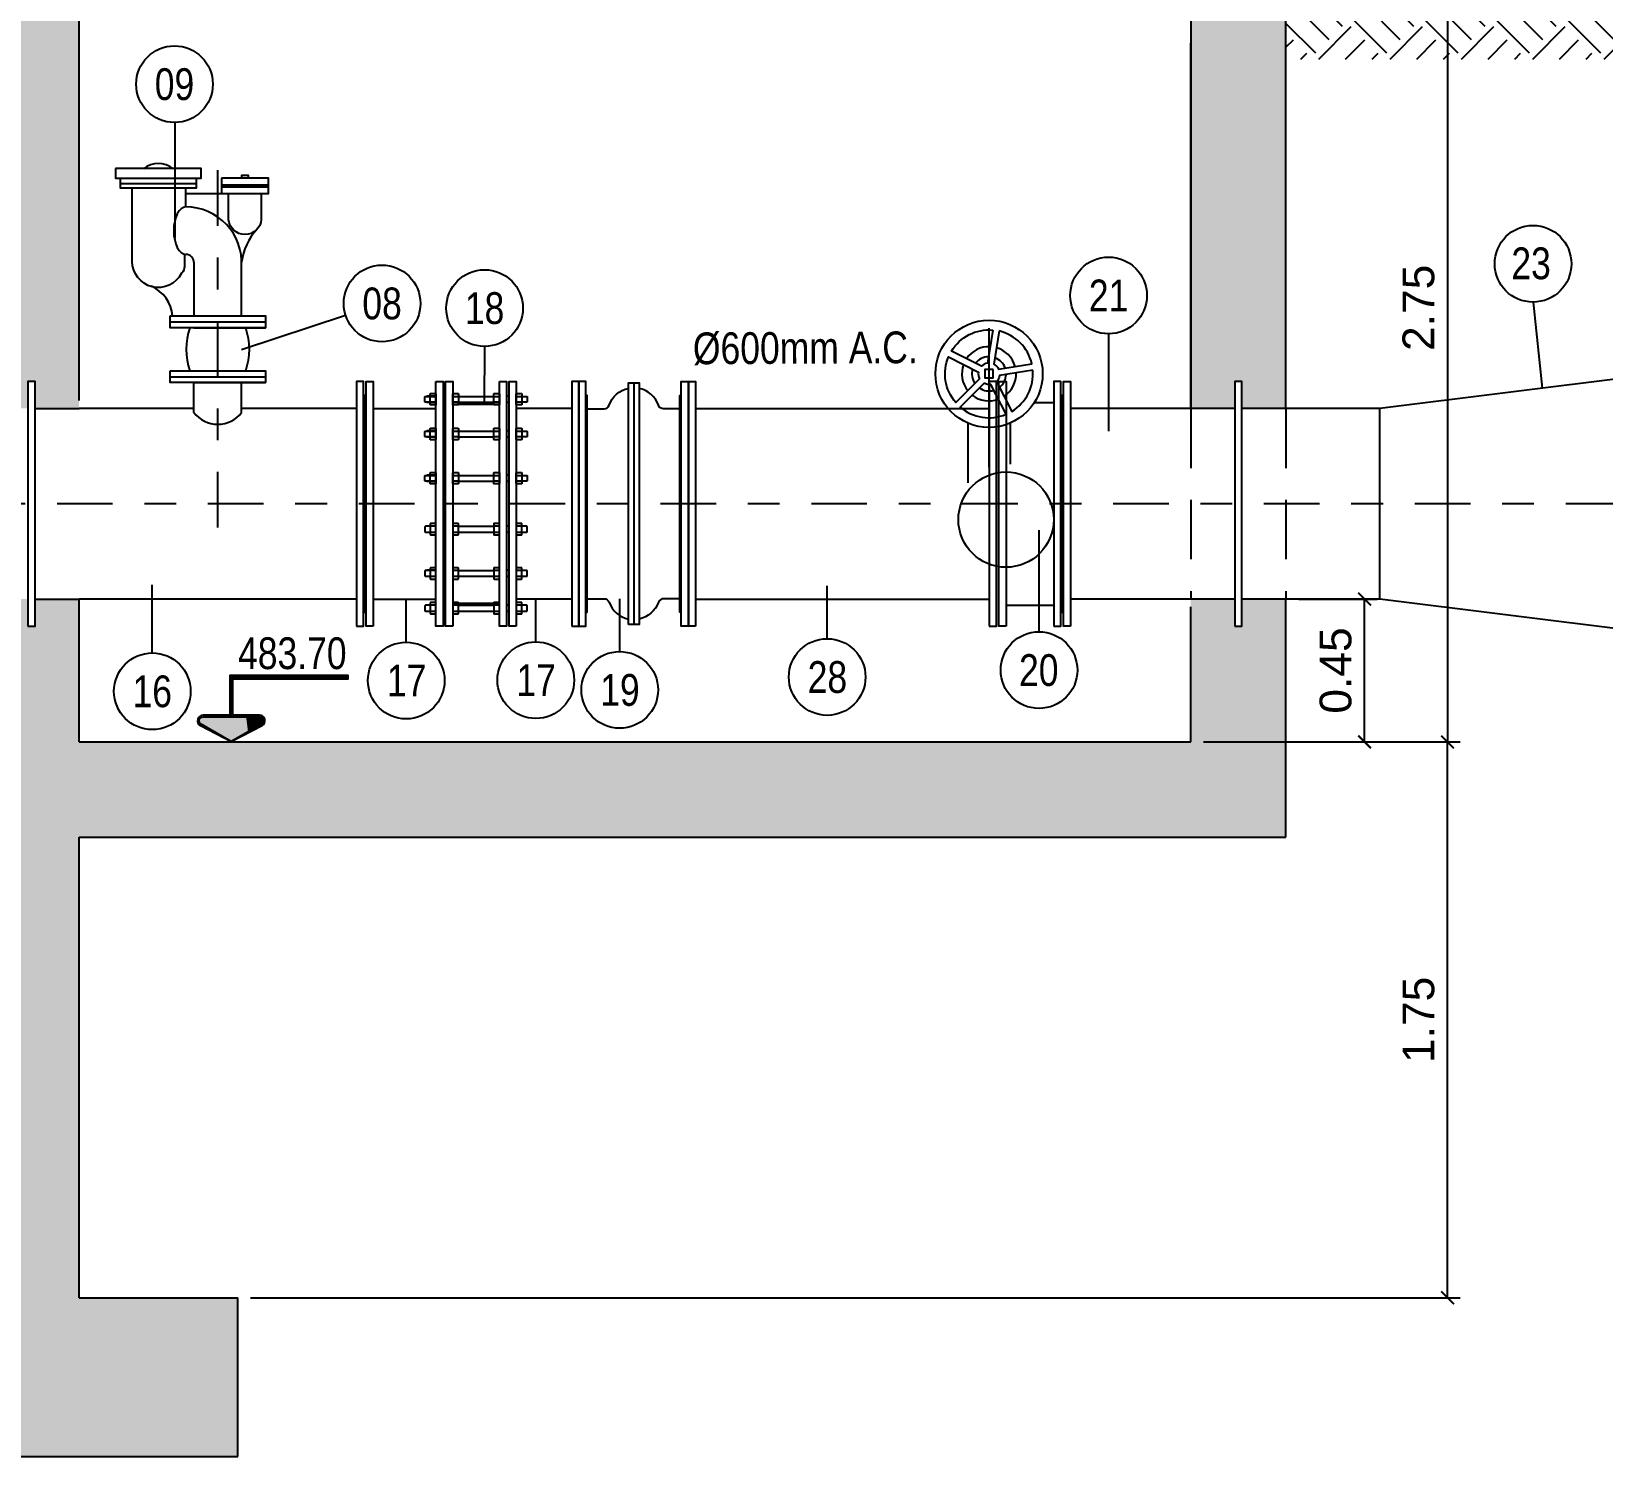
# Model space of a CAD drawing. Header units: feet. Extents: x 0 to 285115, y 0 to 9111421.
# Drawn here: x 285102.418 to 285107.364, y 9111352.709 to 9111357.196 of the extents above; entities that cross this region are included whole.
import ezdxf
from ezdxf.enums import TextEntityAlignment as Align

# ---------------------------------------------------------------- set-up
doc = ezdxf.new("R2010")
doc.units = ezdxf.units.FT
doc.header["$MEASUREMENT"] = 0
doc.linetypes.add('DASHDOT', pattern=[1, 0.5, -0.25, 0, -0.25])
doc.linetypes.add('HIDDEN', pattern=[0.375, 0.25, -0.125])
doc.layers.get('0').update_dxf_attribs({"linetype": 'CONTINUOUS'})
doc.layers.get('DEFPOINTS').update_dxf_attribs({"linetype": 'CONTINUOUS'})
for name, color, linetype in [('A-NIVEIS', 1, 'CONTINUOUS'), ('A-TEXTO', 2, 'CONTINUOUS'), ('EIXO', 1, 'DASHDOT'), ('H-SA-CONTORNO', 2, 'CONTINUOUS'), ('H-SA-DIM', 1, 'CONTINUOUS'), ('H-SA-ESTRUTURA (CORTE)', 5, 'CONTINUOUS'), ('H-SA-HTC CONCRETO', 253, 'CONTINUOUS'), ('H-SA-TEXTO', 2, 'CONTINUOUS'), ('H-SA-TUBOS', 3, 'CONTINUOUS'), ('INDIC', 2, 'CONTINUOUS'), ('Left View-H-SA-EQUIP', 1, 'CONTINUOUS')]:
    doc.layers.add(name, color=color, linetype=linetype)
doc.styles.add('EGC_Arial_2.0mm', font='arial.ttf', dxfattribs={"width": 0.8, "height": 2})
doc.styles.get("Standard").update_dxf_attribs({"font": 'arial.ttf'})
doc.dimstyles.new('Copy of EGC_2.0mm', dxfattribs={"dimtxt": 0.1, "dimasz": 0.04, "dimexe": 0.04, "dimexo": 0.04, "dimgap": 0.04, "dimtad": 1, "dimzin": 1, "dimdsep": 46, "dimtxsty": 'Standard', "dimblk": 'ARCHTICK', "dimcen": 0, "dimclrd": 1, "dimclre": 1, "dimclrt": 2, "dimazin": 0, "dimtfac": 1, "dimtix": 1, "dimtmove": 1, "dimatfit": 3, "dimldrblk": 'NONE', "dimfxl": 0.002, "dimtolj": 1, "dimtzin": 0, "dimlwd": -1, "dimarcsym": 0})

# ---------------------------------------------------------------- blocks, each defined once
blk = doc.blocks.new('_ArchTick')
at = {"color": 0, "linetype": 'ByBlock', "const_width": 0.15}
blk.add_lwpolyline([(-0.5, -0.5), (0.5, 0.5)], dxfattribs=at)
blk = doc.blocks.new('*D1194')
at = {"layer": 'DEFPOINTS', "color": 0, "transparency": 16777216}
for p in [(285106.0676, 9111357.7093), (285106.0676, 9111354.9593), (285106.8763, 9111354.9593)]:
    blk.add_point(p, dxfattribs=at)
at = {"layer": 'H-SA-DIM', "color": 1, "lineweight": -2, "transparency": 16777216}
for p, q in [((285106.1076, 9111357.7093), (285106.9163, 9111357.7093)), ((285106.1076, 9111354.9593), (285106.9163, 9111354.9593))]:
    blk.add_line(p, q, dxfattribs=at)
at = {"layer": 'H-SA-DIM', "color": 1, "transparency": 16777216}
blk.add_line((285106.8763, 9111357.7093), (285106.8763, 9111354.9593), dxfattribs=at)
at = {"layer": 'H-SA-DIM', "color": 1, "transparency": 16777216, "xscale": 0.04, "yscale": 0.04, "zscale": 0.04}
for p, rotation in [((285106.8763, 9111357.7093), 90), ((285106.8763, 9111354.9593), 270)]:
    blk.add_blockref('_ArchTick', p, dxfattribs=dict(at, rotation=rotation))
at = {"layer": 'H-SA-DIM', "color": 2, "transparency": 16777216, "insert": (285106.7852, 9111356.3262), "char_height": 0.1, "attachment_point": 5, "rotation": 90}
blk.add_mtext('\\A1;2.75', dxfattribs=at)
blk = doc.blocks.new('_None')
blk = doc.blocks.new('*D1211')
at = {"layer": 'DEFPOINTS', "color": 0, "transparency": 16777216}
for p in [(285106.0676, 9111354.9593), (285106.8763, 9111354.9593), (285103.0676, 9111353.2093)]:
    blk.add_point(p, dxfattribs=at)
at = {"layer": 'H-SA-DIM', "color": 1, "lineweight": -2, "transparency": 16777216}
for p, q in [((285106.1076, 9111354.9593), (285106.9163, 9111354.9593)), ((285103.1076, 9111353.2093), (285106.9163, 9111353.2093))]:
    blk.add_line(p, q, dxfattribs=at)
at = {"layer": 'H-SA-DIM', "color": 1, "transparency": 16777216}
blk.add_line((285106.8763, 9111353.2093), (285106.8763, 9111354.9593), dxfattribs=at)
at = {"layer": 'H-SA-DIM', "color": 1, "transparency": 16777216, "xscale": 0.04, "yscale": 0.04, "zscale": 0.04}
for p, rotation in [((285106.8763, 9111354.9593), 90), ((285106.8763, 9111353.2093), 270)]:
    blk.add_blockref('_ArchTick', p, dxfattribs=dict(at, rotation=rotation))
at = {"layer": 'H-SA-DIM', "color": 2, "transparency": 16777216, "insert": (285106.7852, 9111354.0843), "char_height": 0.1, "attachment_point": 5, "rotation": 90}
blk.add_mtext('\\A1;1.75', dxfattribs=at)
blk = doc.blocks.new('*D1256')
at = {"layer": 'DEFPOINTS', "color": 0, "transparency": 16777216}
for p in [(285106.3676, 9111355.4093), (285106.6152, 9111355.4093), (285106.0676, 9111354.9593)]:
    blk.add_point(p, dxfattribs=at)
at = {"layer": 'H-SA-DIM', "color": 1, "lineweight": -2, "transparency": 16777216}
for p, q in [((285106.4076, 9111355.4093), (285106.6552, 9111355.4093)), ((285106.1076, 9111354.9593), (285106.6552, 9111354.9593))]:
    blk.add_line(p, q, dxfattribs=at)
at = {"layer": 'H-SA-DIM', "color": 1, "transparency": 16777216}
blk.add_line((285106.6152, 9111354.9593), (285106.6152, 9111355.4093), dxfattribs=at)
at = {"layer": 'H-SA-DIM', "color": 1, "transparency": 16777216, "xscale": 0.04, "yscale": 0.04, "zscale": 0.04}
for p, rotation in [((285106.6152, 9111355.4093), 90), ((285106.6152, 9111354.9593), 270)]:
    blk.add_blockref('_ArchTick', p, dxfattribs=dict(at, rotation=rotation))
at = {"layer": 'H-SA-DIM', "color": 2, "transparency": 16777216, "insert": (285106.5242, 9111355.1843), "char_height": 0.1, "attachment_point": 5, "rotation": 90}
blk.add_mtext('\\A1;0.45', dxfattribs=at)
blk = doc.blocks.new('*U1196')
at = {"true_color": 0xffffff}
h = blk.add_hatch(color=7, dxfattribs=at)
h.dxf.hatch_style = 1
edge = h.paths.add_edge_path()
edge.add_line((-0.1, 1.663), (-1.773, 1.663))
edge.add_arc((-1.773, 1.313), 0.35, 90, 240)
edge.add_line((-1.948, 1.009), (0, 0))
edge.add_line((0, 0), (1.948, 1.009))
edge.add_arc((1.773, 1.313), 0.35, 300, 450)
edge.add_line((1.773, 1.663), (0.1, 1.663))
edge.add_line((0.1, 1.663), (0.1, 3.963))
edge.add_line((0.1, 3.963), (7.363, 3.963))
edge.add_line((7.363, 3.963), (7.363, 4.163))
edge.add_line((7.363, 4.163), (-0.1, 4.163))
edge.add_line((-0.1, 4.163), (-0.1, 1.663))
at = {"color": 7, "true_color": 0xffffff}
blk.add_lwpolyline([(-0.1, 1.663), (-1.773, 1.663, 0.767327), (-1.948, 1.009), (0, 0), (1.948, 1.009, 0.767327), (1.773, 1.663), (0.1, 1.663), (0.1, 3.963), (7.363, 3.963), (7.363, 4.163), (-0.1, 4.163)], format="xyb", close=True, dxfattribs=at)
blk.add_lwpolyline([(0, 1.563), (0, 4.063), (7.363, 4.063)])
blk.add_lwpolyline([(0, 0), (-1.898, 1.096, -0.767327), (-1.773, 1.563), (1.773, 1.563, -0.767327), (1.898, 1.096)], format="xyb", close=True)
for points in [[(0, 1.563), (0, 0), (0.933, 1.563), (1.055, 0.609)], [(0.933, 1.563), (1.055, 0.609), (1.86, 1.547), (1.898, 1.096)], [(1.86, 1.547), (1.898, 1.096), (1.99, 1.437), (1.996, 1.198)]]:
    blk.add_solid(points)
at = {"layer": 'A-TEXTO', "style": 'EGC_Arial_2.0mm', "width": 0.8}
blk.add_attdef('COTA', text='', height=2, dxfattribs=at).set_placement((7.26, 4.565), align=Align.RIGHT)

msp = doc.modelspace()

# ---------------------------------------------------------------- hatches: boundary and pattern name
h = msp.add_hatch()
h.set_pattern_fill('EARTH', color=251, scale=0.025, angle=45, style=0)
h.set_pattern_definition([(45, (285158.85506, 9111337.70759), (2e-17, 0.2245064), [0.15875, -0.15875]), (45, (285158.81296, 9111337.74968), (2e-17, 0.2245064), [0.15875, -0.15875]), (45, (285158.77087, 9111337.79178), (2e-17, 0.2245064), [0.15875, -0.15875]), (135, (285158.77087, 9111337.81984), (-0.2245064, 2e-17), [0.15875, -0.15875]), (135, (285158.81296, 9111337.86193), (-0.2245064, 2e-17), [0.15875, -0.15875]), (135, (285158.85506, 9111337.90403), (-0.2245064, 2e-17), [0.15875, -0.15875])])
h.paths.add_polyline_path([(285106.3676, 9111357.4093), (285106.3676, 9111357.1093), (285108.3676, 9111357.1093), (285108.3676, 9111357.4093)])
at = {"layer": 'H-SA-HTC CONCRETO'}
h = msp.add_hatch(color=256, dxfattribs=at)
h.dxf.hatch_style = 1
h.paths.add_polyline_path([(285099.4276, 9111357.6793), (285099.3776, 9111357.6793), (285099.3776, 9111357.7093), (285098.0676, 9111357.7093), (285098.0676, 9111358.7093), (285097.7676, 9111358.7093), (285097.7676, 9111357.7093), (285096.7676, 9111357.7093), (285096.7676, 9111357.4093), (285097.7676, 9111357.4093), (285097.7676, 9111357.1919), (285098.0676, 9111357.1919), (285098.0676, 9111357.4093), (285099.4276, 9111357.4093)])
h.paths.add_polyline_path([(285098.0676, 9111361.7093), (285097.7676, 9111361.7093), (285097.7676, 9111360.2093), (285098.0676, 9111360.2093)])
h.paths.add_polyline_path([(285098.0676, 9111363.8782), (285098.0676, 9111364.9406), (285097.7676, 9111364.9406), (285097.7676, 9111364.599), (285097.2176, 9111364.599), (285097.2176, 9111365.4529), (285097.0676, 9111365.4529), (285097.0676, 9111364.4282), (285097.7676, 9111364.4282), (285097.7676, 9111363.8782), (285097.7676, 9111362.7093), (285098.0676, 9111362.7093)])
h.paths.add_polyline_path([(285102.5676, 9111363.7282), (285106.0676, 9111363.7282), (285106.0676, 9111364.4282), (285102.5676, 9111364.4282), (285102.2676, 9111364.4282), (285101.4679, 9111363.7282), (285102.2676, 9111363.7282), (285102.2676, 9111357.7093), (285102.5676, 9111357.7093)])
h.paths.add_polyline_path([(285101.4676, 9111363.7282), (285102.2676, 9111364.4282), (285098.0676, 9111364.4282), (285098.0676, 9111363.7282), (285101.4676, 9111363.7282)])
h.paths.add_polyline_path([(285106.3676, 9111364.4282), (285107.0676, 9111364.4282), (285107.0676, 9111365.4529), (285106.9176, 9111365.4529), (285106.9176, 9111364.599), (285106.3676, 9111364.599), (285106.3676, 9111364.9406), (285106.0676, 9111364.9406), (285106.0676, 9111363.8782), (285106.0676, 9111362.8495), (285106.3676, 9111362.6802), (285106.3676, 9111363.8782)])
h.paths.add_polyline_path([(285106.3676, 9111362.6802), (285106.0676, 9111362.8495), (285106.0676, 9111362.7093), (285106.3676, 9111362.7093)], flags=17)
h.paths.add_polyline_path([(285102.3992, 9111364.9717), (285102.2995, 9111364.9745), (285102.2995, 9111364.4465), (285102.3992, 9111364.4465)])
h.paths.add_polyline_path([(285101.8357, 9111364.9745), (285101.736, 9111364.9717), (285101.736, 9111364.4465), (285101.8357, 9111364.4465)])
h.paths.add_polyline_path([(285102.5676, 9111357.0593), (285102.5678, 9111357.7093), (285101.9676, 9111357.7093), (285101.9676, 9111357.1593), (285102.2676, 9111357.1593), (285102.2676, 9111356.0093), (285102.4064, 9111356.0093), (285102.4064, 9111356.0943), (285102.4289, 9111356.0943), (285102.4289, 9111356.0093), (285102.5676, 9111356.0093)])
h.paths.add_polyline_path([(285100.9676, 9111357.3704), (285100.9676, 9111357.7093), (285100.2786, 9111357.7093), (285100.2766, 9111357.6793), (285100.2276, 9111357.6793), (285100.2276, 9111357.4093), (285100.6676, 9111357.4093), (285100.6676, 9111357.1593), (285100.9676, 9111357.1593)])
h.paths.add_polyline_path([(285098.0676, 9111357.7245), (285097.7676, 9111357.1919)], flags=17)
h.paths.add_polyline_path([(285098.0676, 9111357.1919), (285097.7676, 9111357.1919), (285097.7676, 9111357.0593), (285098.0676, 9111357.0593)])
h.paths.add_polyline_path([(285110.9676, 9111357.6593), (285110.6676, 9111357.6593), (285110.6676, 9111356.1093), (285110.9676, 9111356.1092)])
h.paths.add_polyline_path([(285108.6676, 9111357.6593), (285108.3676, 9111357.6593), (285108.3676, 9111356.1093), (285108.6676, 9111356.1093)])
h.paths.add_polyline_path([(285108.6676, 9111355.3093), (285108.3676, 9111355.3093), (285108.3676, 9111354.6093), (285108.6676, 9111354.6093)], flags=17)
h.paths.add_polyline_path([(285110.9676, 9111354.5596), (285110.9676, 9111355.3093), (285110.6676, 9111355.3093), (285110.6676, 9111354.8593), (285108.6676, 9111354.8593), (285108.6676, 9111354.6093), (285108.3676, 9111354.6093), (285108.3676, 9111354.5596)])
h = msp.add_hatch(color=256, dxfattribs=at)
h.dxf.hatch_style = 1
h.paths.add_polyline_path([(285102.5676, 9111354.6593), (285106.3676, 9111354.6593), (285106.3676, 9111355.4093), (285106.2289, 9111355.4093), (285106.2289, 9111355.3243), (285106.2064, 9111355.3243), (285106.2064, 9111355.4093), (285106.0676, 9111355.4093), (285106.0676, 9111354.9593), (285102.5676, 9111354.9593), (285102.5676, 9111355.4093), (285102.4289, 9111355.4093), (285102.4289, 9111355.3243), (285102.4064, 9111355.3243), (285102.4064, 9111355.4093), (285102.2676, 9111355.4093), (285102.2676, 9111353.2093), (285099.1443, 9111353.2093), (285098.0676, 9111356.0589), (285096.7676, 9111356.0589), (285096.7676, 9111355.8589), (285096.5676, 9111355.8589), (285096.5676, 9111356.0589), (285096.124, 9111356.059), (285096.1036, 9111355.9831), (285095.9104, 9111356.0348), (285095.9169, 9111356.059), (285089.5512, 9111356.058), (285089.5512, 9111355.058), (285090.0512, 9111355.058), (285090.0512, 9111355.558), (285097.8605, 9111355.5589), (285098.9372, 9111352.7093), (285103.0676, 9111352.7093), (285103.0676, 9111353.2093), (285102.5676, 9111353.2093)])
h.paths.add_polyline_path([(285106.3676, 9111357.1093), (285106.3676, 9111358.7093), (285106.0676, 9111358.7093), (285106.0676, 9111357.1093), (285106.0676, 9111356.0093), (285106.2064, 9111356.0093), (285106.2064, 9111356.0943), (285106.2289, 9111356.0943), (285106.2289, 9111356.0093), (285106.3676, 9111356.0093)])

# ---------------------------------------------------------------- linework, layer by layer
at = {"layer": 'EIXO', "ltscale": 0.35}
for p, q in [((285103.0044, 9111355.6343), (285103.0044, 9111356.8097)), ((285111.2233, 9111355.7093), (285101.4676, 9111355.7093))]:
    msp.add_line(p, q, dxfattribs=at)
at = {"layer": 'H-SA-CONTORNO', "color": 1, "linetype": 'HIDDEN', "ltscale": 0.75}
for p, q in [((285106.0676, 9111356.0093), (285106.0676, 9111355.4093)), ((285106.3676, 9111356.0093), (285106.3676, 9111355.4093))]:
    msp.add_line(p, q, dxfattribs=at)
at = {"layer": 'H-SA-DIM'}
msp.add_line((285102.7983, 9111355.2395), (285102.7983, 9111355.4542), dxfattribs=at)
at = {"layer": 'H-SA-ESTRUTURA (CORTE)'}
for p, q in [((285106.0676, 9111358.7093), (285106.0676, 9111356.0093)), ((285106.3676, 9111356.0093), (285106.3676, 9111358.7093)), ((285102.5676, 9111356.0343), (285102.5676, 9111357.7093)), ((285106.0676, 9111356.0093), (285106.0676, 9111357.1593)), ((285106.3676, 9111356.0093), (285106.3676, 9111357.1593)), ((285102.5676, 9111354.9593), (285102.5676, 9111355.4093)), ((285106.0676, 9111354.9593), (285106.0676, 9111355.3843)), ((285102.5676, 9111354.9593), (285106.0676, 9111354.9593)), ((285102.5676, 9111353.2093), (285102.5676, 9111354.6593)), ((285102.5676, 9111353.2093), (285102.5676, 9111354.6593)), ((285102.5676, 9111354.6593), (285106.3676, 9111354.6593)), ((285102.5676, 9111353.2093), (285103.0676, 9111353.2093)), ((285103.0676, 9111352.7093), (285103.0676, 9111353.2093)), ((285098.9372, 9111352.7093), (285103.0676, 9111352.7093))]:
    msp.add_line(p, q, dxfattribs=at)
msp.add_lwpolyline([(285106.3676, 9111354.6593), (285106.3676, 9111355.4093)], dxfattribs=at)
at = {"layer": 'H-SA-TUBOS'}
for p, q in [((285104.314, 9111356.0897), (285104.314, 9111355.329)), ((285107.4626, 9111356.1093), (285106.6626, 9111356.0093)), ((285103.6911, 9111356.0482), (285103.6621, 9111356.0482)), ((285103.6749, 9111356.0472), (285103.6893, 9111356.0472)), ((285103.7216, 9111356.0482), (285103.7136, 9111356.0482)), ((285103.7459, 9111356.0472), (285103.7603, 9111356.0472)), ((285103.7621, 9111356.0472), (285103.8731, 9111356.0472)), ((285103.8749, 9111356.0472), (285103.8893, 9111356.0472)), ((285103.9216, 9111356.0482), (285103.9136, 9111356.0482)), ((285103.9459, 9111356.0472), (285103.9603, 9111356.0472)), ((285102.4289, 9111356.0093), (285102.5676, 9111356.0093)), ((285102.9294, 9111356.0093), (285102.5676, 9111356.0093)), ((285103.4411, 9111356.0093), (285103.0794, 9111356.0093)), ((285103.4941, 9111356.0093), (285103.6911, 9111356.0093)), ((285103.6911, 9111356.0282), (285103.6621, 9111356.0282)), ((285103.6893, 9111356.0292), (285103.6749, 9111356.0292)), ((285103.7216, 9111356.0282), (285103.7136, 9111356.0282)), ((285103.7441, 9111356.0225), (285103.8911, 9111356.0225)), ((285103.7441, 9111356.0225), (285103.8911, 9111356.0225)), ((285103.7603, 9111356.0292), (285103.7459, 9111356.0292)), ((285103.7621, 9111356.0292), (285103.8731, 9111356.0292)), ((285103.8893, 9111356.0292), (285103.8749, 9111356.0292)), ((285103.9216, 9111356.0282), (285103.9136, 9111356.0282)), ((285104.1186, 9111356.0093), (285103.9441, 9111356.0093)), ((285103.9603, 9111356.0292), (285103.9459, 9111356.0292)), ((285104.5086, 9111356.0093), (285105.4326, 9111356.0093)), ((285105.5754, 9111356.0285), (285105.6362, 9111356.0285)), ((285106.2064, 9111356.0093), (285105.6892, 9111356.0093)), ((285106.3676, 9111356.0093), (285106.2289, 9111356.0093)), ((285106.6626, 9111356.0093), (285106.3676, 9111356.0093)), ((285106.6626, 9111355.4093), (285106.6626, 9111356.0093)), ((285103.6911, 9111355.9388), (285103.6621, 9111355.9388)), ((285103.6749, 9111355.9378), (285103.6893, 9111355.9378)), ((285103.7216, 9111355.9388), (285103.7136, 9111355.9388)), ((285103.7459, 9111355.9378), (285103.7603, 9111355.9378)), ((285103.7621, 9111355.9378), (285103.8731, 9111355.9378)), ((285103.8749, 9111355.9378), (285103.8893, 9111355.9378)), ((285103.9216, 9111355.9388), (285103.9136, 9111355.9388)), ((285103.9459, 9111355.9378), (285103.9603, 9111355.9378)), ((285103.6911, 9111355.9188), (285103.6621, 9111355.9188)), ((285103.6893, 9111355.9198), (285103.6749, 9111355.9198)), ((285103.7216, 9111355.9188), (285103.7136, 9111355.9188)), ((285103.7603, 9111355.9198), (285103.7459, 9111355.9198)), ((285103.7621, 9111355.9198), (285103.8731, 9111355.9198)), ((285103.8893, 9111355.9198), (285103.8749, 9111355.9198)), ((285103.9216, 9111355.9188), (285103.9136, 9111355.9188)), ((285103.9603, 9111355.9198), (285103.9459, 9111355.9198)), ((285103.6911, 9111355.7995), (285103.6621, 9111355.7995)), ((285103.6749, 9111355.7985), (285103.6893, 9111355.7985)), ((285103.7216, 9111355.7995), (285103.7136, 9111355.7995)), ((285103.7459, 9111355.7985), (285103.7603, 9111355.7985)), ((285103.7621, 9111355.7985), (285103.8731, 9111355.7985)), ((285103.8749, 9111355.7985), (285103.8893, 9111355.7985)), ((285103.9216, 9111355.7995), (285103.9136, 9111355.7995)), ((285103.9459, 9111355.7985), (285103.9603, 9111355.7985)), ((285103.6911, 9111355.7795), (285103.6621, 9111355.7795)), ((285103.6893, 9111355.7805), (285103.6749, 9111355.7805)), ((285103.7216, 9111355.7795), (285103.7136, 9111355.7795)), ((285103.7603, 9111355.7805), (285103.7459, 9111355.7805)), ((285103.7621, 9111355.7805), (285103.8731, 9111355.7805)), ((285103.8893, 9111355.7805), (285103.8749, 9111355.7805)), ((285103.9216, 9111355.7795), (285103.9136, 9111355.7795)), ((285103.9603, 9111355.7805), (285103.9459, 9111355.7805)), ((285103.6911, 9111355.6392), (285103.6621, 9111355.6392)), ((285103.6893, 9111355.6382), (285103.6749, 9111355.6382)), ((285103.7216, 9111355.6392), (285103.7136, 9111355.6392)), ((285103.7603, 9111355.6382), (285103.7459, 9111355.6382)), ((285103.7621, 9111355.6382), (285103.8731, 9111355.6382)), ((285103.8893, 9111355.6382), (285103.8749, 9111355.6382)), ((285103.9216, 9111355.6392), (285103.9136, 9111355.6392)), ((285103.9603, 9111355.6382), (285103.9459, 9111355.6382)), ((285103.6911, 9111355.6192), (285103.6621, 9111355.6192)), ((285103.6749, 9111355.6202), (285103.6893, 9111355.6202)), ((285103.7216, 9111355.6192), (285103.7136, 9111355.6192)), ((285103.7459, 9111355.6202), (285103.7603, 9111355.6202)), ((285103.7621, 9111355.6202), (285103.8731, 9111355.6202)), ((285103.8749, 9111355.6202), (285103.8893, 9111355.6202)), ((285103.9216, 9111355.6192), (285103.9136, 9111355.6192)), ((285103.9459, 9111355.6202), (285103.9603, 9111355.6202)), ((285103.6911, 9111355.4999), (285103.6621, 9111355.4999)), ((285103.6893, 9111355.4989), (285103.6749, 9111355.4989)), ((285103.7216, 9111355.4999), (285103.7136, 9111355.4999)), ((285103.7603, 9111355.4989), (285103.7459, 9111355.4989)), ((285103.7621, 9111355.4989), (285103.8731, 9111355.4989)), ((285103.8893, 9111355.4989), (285103.8749, 9111355.4989)), ((285103.9216, 9111355.4999), (285103.9136, 9111355.4999)), ((285103.9603, 9111355.4989), (285103.9459, 9111355.4989)), ((285103.6911, 9111355.4799), (285103.6621, 9111355.4799)), ((285103.6749, 9111355.4809), (285103.6893, 9111355.4809)), ((285103.7216, 9111355.4799), (285103.7136, 9111355.4799)), ((285103.7459, 9111355.4809), (285103.7603, 9111355.4809)), ((285103.7621, 9111355.4809), (285103.8731, 9111355.4809)), ((285103.8749, 9111355.4809), (285103.8893, 9111355.4809)), ((285103.9216, 9111355.4799), (285103.9136, 9111355.4799)), ((285103.9459, 9111355.4809), (285103.9603, 9111355.4809)), ((285102.4289, 9111355.4093), (285102.5676, 9111355.4093)), ((285103.4411, 9111355.4093), (285102.5676, 9111355.4093)), ((285103.4941, 9111355.4093), (285103.6911, 9111355.4093)), ((285103.6911, 9111355.3905), (285103.6621, 9111355.3905)), ((285103.6893, 9111355.3895), (285103.6749, 9111355.3895)), ((285103.7216, 9111355.3905), (285103.7136, 9111355.3905)), ((285103.7441, 9111355.3962), (285103.8911, 9111355.3962)), ((285103.7441, 9111355.3962), (285103.8911, 9111355.3962)), ((285103.7603, 9111355.3895), (285103.7459, 9111355.3895)), ((285103.7621, 9111355.3895), (285103.8731, 9111355.3895)), ((285103.8893, 9111355.3895), (285103.8749, 9111355.3895)), ((285103.9216, 9111355.3905), (285103.9136, 9111355.3905)), ((285104.1186, 9111355.4093), (285103.9441, 9111355.4093)), ((285103.9603, 9111355.3895), (285103.9459, 9111355.3895)), ((285104.5086, 9111355.4093), (285105.4332, 9111355.4093)), ((285105.4862, 9111355.3902), (285105.6362, 9111355.3902)), ((285106.0676, 9111355.4093), (285105.6892, 9111355.4093)), ((285106.2064, 9111355.4093), (285106.0676, 9111355.4093)), ((285106.3676, 9111355.4093), (285106.2289, 9111355.4093)), ((285106.6626, 9111355.4093), (285106.3676, 9111355.4093)), ((285107.4626, 9111355.3093), (285106.6626, 9111355.4093)), ((285103.6911, 9111355.3705), (285103.6621, 9111355.3705)), ((285103.6749, 9111355.3715), (285103.6893, 9111355.3715)), ((285103.7216, 9111355.3705), (285103.7136, 9111355.3705)), ((285103.7459, 9111355.3715), (285103.7603, 9111355.3715)), ((285103.7621, 9111355.3715), (285103.8731, 9111355.3715)), ((285103.8749, 9111355.3715), (285103.8893, 9111355.3715)), ((285103.9216, 9111355.3705), (285103.9136, 9111355.3705)), ((285103.9459, 9111355.3715), (285103.9603, 9111355.3715))]:
    msp.add_line(p, q, dxfattribs=at)
for points in [[(285102.4064, 9111355.3243), (285102.4289, 9111355.3243), (285102.4289, 9111356.0943), (285102.4064, 9111356.0943)], [(285103.4411, 9111355.3243), (285103.4636, 9111355.3243), (285103.4636, 9111356.0943), (285103.4411, 9111356.0943)], [(285103.4941, 9111355.3243), (285103.4716, 9111355.3243), (285103.4716, 9111356.0943), (285103.4941, 9111356.0943)], [(285103.6911, 9111356.0943), (285103.7136, 9111356.0943), (285103.7136, 9111355.3243), (285103.6911, 9111355.3243)], [(285103.7441, 9111355.3243), (285103.7216, 9111355.3243), (285103.7216, 9111356.0943), (285103.7441, 9111356.0943)], [(285103.8911, 9111356.0943), (285103.9136, 9111356.0943), (285103.9136, 9111355.3243), (285103.8911, 9111355.3243)], [(285103.9441, 9111355.3243), (285103.9216, 9111355.3243), (285103.9216, 9111356.0943), (285103.9441, 9111356.0943)], [(285104.1186, 9111355.3243), (285104.1411, 9111355.3243), (285104.1411, 9111356.0943), (285104.1186, 9111356.0943)], [(285104.1411, 9111355.3243), (285104.1636, 9111355.3243), (285104.1636, 9111356.0943), (285104.1411, 9111356.0943)], [(285104.2974, 9111355.329), (285104.2974, 9111356.0897), (285104.3306, 9111356.0897), (285104.3306, 9111355.329)], [(285104.4861, 9111355.3243), (285104.4636, 9111355.3243), (285104.4636, 9111356.0943), (285104.4861, 9111356.0943)], [(285104.5086, 9111355.3243), (285104.4861, 9111355.3243), (285104.4861, 9111356.0943), (285104.5086, 9111356.0943)], [(285105.4332, 9111355.3243), (285105.4557, 9111355.3243), (285105.4557, 9111356.0943), (285105.4332, 9111356.0943)], [(285105.4862, 9111355.3243), (285105.4637, 9111355.3243), (285105.4637, 9111356.0943), (285105.4862, 9111356.0943)], [(285105.6362, 9111355.3243), (285105.6587, 9111355.3243), (285105.6587, 9111356.0943), (285105.6362, 9111356.0943)], [(285105.6892, 9111355.3243), (285105.6667, 9111355.3243), (285105.6667, 9111356.0943), (285105.6892, 9111356.0943)], [(285106.2064, 9111355.3243), (285106.2289, 9111355.3243), (285106.2289, 9111356.0943), (285106.2064, 9111356.0943)]]:
    msp.add_lwpolyline(points, close=True, dxfattribs=at)
for points in [[(285103.4636, 9111355.3683), (285103.4676, 9111355.3683), (285103.4676, 9111356.0503), (285103.4636, 9111356.0503)], [(285103.4716, 9111355.3683), (285103.4676, 9111355.3683), (285103.4676, 9111356.0503), (285103.4716, 9111356.0503)], [(285103.6731, 9111356.0463), (285103.6749, 9111356.0472), (285103.6731, 9111356.0481)], [(285103.6731, 9111356.0283), (285103.6749, 9111356.0292), (285103.6731, 9111356.0301)], [(285103.6911, 9111356.0481), (285103.6893, 9111356.0472), (285103.6911, 9111356.0463)], [(285103.6911, 9111356.0301), (285103.6893, 9111356.0292), (285103.6911, 9111356.0283)], [(285103.7441, 9111356.0463), (285103.7459, 9111356.0472), (285103.7441, 9111356.0481)], [(285103.7441, 9111356.0283), (285103.7459, 9111356.0292), (285103.7441, 9111356.0301)], [(285103.7621, 9111356.0481), (285103.7603, 9111356.0472), (285103.7621, 9111356.0463)], [(285103.7621, 9111356.0301), (285103.7603, 9111356.0292), (285103.7621, 9111356.0283)], [(285103.8731, 9111356.0463), (285103.8749, 9111356.0472), (285103.8731, 9111356.0481)], [(285103.8731, 9111356.0283), (285103.8749, 9111356.0292), (285103.8731, 9111356.0301)], [(285103.8911, 9111356.0481), (285103.8893, 9111356.0472), (285103.8911, 9111356.0463)], [(285103.8911, 9111356.0301), (285103.8893, 9111356.0292), (285103.8911, 9111356.0283)], [(285103.9441, 9111356.0463), (285103.9459, 9111356.0472), (285103.9441, 9111356.0481)], [(285103.9441, 9111356.0283), (285103.9459, 9111356.0292), (285103.9441, 9111356.0301)], [(285103.9621, 9111356.0481), (285103.9603, 9111356.0472), (285103.9621, 9111356.0463)], [(285103.9621, 9111356.0301), (285103.9603, 9111356.0292), (285103.9621, 9111356.0283)], [(285104.1636, 9111355.3683), (285104.1676, 9111355.3683), (285104.1676, 9111356.0503), (285104.1636, 9111356.0503)], [(285104.4636, 9111355.3683), (285104.4596, 9111355.3683), (285104.4596, 9111356.0503), (285104.4636, 9111356.0503)], [(285105.6587, 9111355.3683), (285105.6627, 9111355.3683), (285105.6627, 9111356.0503), (285105.6587, 9111356.0503)], [(285105.6667, 9111355.3683), (285105.6627, 9111355.3683), (285105.6627, 9111356.0503), (285105.6667, 9111356.0503)], [(285103.6731, 9111355.9369), (285103.6749, 9111355.9378), (285103.6731, 9111355.9387)], [(285103.6911, 9111355.9387), (285103.6893, 9111355.9378), (285103.6911, 9111355.9369)], [(285103.7441, 9111355.9369), (285103.7459, 9111355.9378), (285103.7441, 9111355.9387)], [(285103.7621, 9111355.9387), (285103.7603, 9111355.9378), (285103.7621, 9111355.9369)], [(285103.8731, 9111355.9369), (285103.8749, 9111355.9378), (285103.8731, 9111355.9387)], [(285103.8911, 9111355.9387), (285103.8893, 9111355.9378), (285103.8911, 9111355.9369)], [(285103.9441, 9111355.9369), (285103.9459, 9111355.9378), (285103.9441, 9111355.9387)], [(285103.9621, 9111355.9387), (285103.9603, 9111355.9378), (285103.9621, 9111355.9369)], [(285103.6731, 9111355.9189), (285103.6749, 9111355.9198), (285103.6731, 9111355.9207)], [(285103.6911, 9111355.9207), (285103.6893, 9111355.9198), (285103.6911, 9111355.9189)], [(285103.7441, 9111355.9189), (285103.7459, 9111355.9198), (285103.7441, 9111355.9207)], [(285103.7621, 9111355.9207), (285103.7603, 9111355.9198), (285103.7621, 9111355.9189)], [(285103.8731, 9111355.9189), (285103.8749, 9111355.9198), (285103.8731, 9111355.9207)], [(285103.8911, 9111355.9207), (285103.8893, 9111355.9198), (285103.8911, 9111355.9189)], [(285103.9441, 9111355.9189), (285103.9459, 9111355.9198), (285103.9441, 9111355.9207)], [(285103.9621, 9111355.9207), (285103.9603, 9111355.9198), (285103.9621, 9111355.9189)], [(285103.6731, 9111355.7976), (285103.6749, 9111355.7985), (285103.6731, 9111355.7994)], [(285103.6911, 9111355.7994), (285103.6893, 9111355.7985), (285103.6911, 9111355.7976)], [(285103.7441, 9111355.7976), (285103.7459, 9111355.7985), (285103.7441, 9111355.7994)], [(285103.7621, 9111355.7994), (285103.7603, 9111355.7985), (285103.7621, 9111355.7976)], [(285103.8731, 9111355.7976), (285103.8749, 9111355.7985), (285103.8731, 9111355.7994)], [(285103.8911, 9111355.7994), (285103.8893, 9111355.7985), (285103.8911, 9111355.7976)], [(285103.9441, 9111355.7976), (285103.9459, 9111355.7985), (285103.9441, 9111355.7994)], [(285103.9621, 9111355.7994), (285103.9603, 9111355.7985), (285103.9621, 9111355.7976)], [(285103.6731, 9111355.7796), (285103.6749, 9111355.7805), (285103.6731, 9111355.7814)], [(285103.6911, 9111355.7814), (285103.6893, 9111355.7805), (285103.6911, 9111355.7796)], [(285103.7441, 9111355.7796), (285103.7459, 9111355.7805), (285103.7441, 9111355.7814)], [(285103.7621, 9111355.7814), (285103.7603, 9111355.7805), (285103.7621, 9111355.7796)], [(285103.8731, 9111355.7796), (285103.8749, 9111355.7805), (285103.8731, 9111355.7814)], [(285103.8911, 9111355.7814), (285103.8893, 9111355.7805), (285103.8911, 9111355.7796)], [(285103.9441, 9111355.7796), (285103.9459, 9111355.7805), (285103.9441, 9111355.7814)], [(285103.9621, 9111355.7814), (285103.9603, 9111355.7805), (285103.9621, 9111355.7796)], [(285103.6731, 9111355.6391), (285103.6749, 9111355.6382), (285103.6731, 9111355.6373)], [(285103.6911, 9111355.6373), (285103.6893, 9111355.6382), (285103.6911, 9111355.6391)], [(285103.7441, 9111355.6391), (285103.7459, 9111355.6382), (285103.7441, 9111355.6373)], [(285103.7621, 9111355.6373), (285103.7603, 9111355.6382), (285103.7621, 9111355.6391)], [(285103.8731, 9111355.6391), (285103.8749, 9111355.6382), (285103.8731, 9111355.6373)], [(285103.8911, 9111355.6373), (285103.8893, 9111355.6382), (285103.8911, 9111355.6391)], [(285103.9441, 9111355.6391), (285103.9459, 9111355.6382), (285103.9441, 9111355.6373)], [(285103.9621, 9111355.6373), (285103.9603, 9111355.6382), (285103.9621, 9111355.6391)], [(285103.6731, 9111355.6211), (285103.6749, 9111355.6202), (285103.6731, 9111355.6193)], [(285103.6911, 9111355.6193), (285103.6893, 9111355.6202), (285103.6911, 9111355.6211)], [(285103.7441, 9111355.6211), (285103.7459, 9111355.6202), (285103.7441, 9111355.6193)], [(285103.7621, 9111355.6193), (285103.7603, 9111355.6202), (285103.7621, 9111355.6211)], [(285103.8731, 9111355.6211), (285103.8749, 9111355.6202), (285103.8731, 9111355.6193)], [(285103.8911, 9111355.6193), (285103.8893, 9111355.6202), (285103.8911, 9111355.6211)], [(285103.9441, 9111355.6211), (285103.9459, 9111355.6202), (285103.9441, 9111355.6193)], [(285103.9621, 9111355.6193), (285103.9603, 9111355.6202), (285103.9621, 9111355.6211)], [(285103.6731, 9111355.4998), (285103.6749, 9111355.4989), (285103.6731, 9111355.498)], [(285103.6911, 9111355.498), (285103.6893, 9111355.4989), (285103.6911, 9111355.4998)], [(285103.7441, 9111355.4998), (285103.7459, 9111355.4989), (285103.7441, 9111355.498)], [(285103.7621, 9111355.498), (285103.7603, 9111355.4989), (285103.7621, 9111355.4998)], [(285103.8731, 9111355.4998), (285103.8749, 9111355.4989), (285103.8731, 9111355.498)], [(285103.8911, 9111355.498), (285103.8893, 9111355.4989), (285103.8911, 9111355.4998)], [(285103.9441, 9111355.4998), (285103.9459, 9111355.4989), (285103.9441, 9111355.498)], [(285103.9621, 9111355.498), (285103.9603, 9111355.4989), (285103.9621, 9111355.4998)], [(285103.6731, 9111355.4818), (285103.6749, 9111355.4809), (285103.6731, 9111355.48)], [(285103.6911, 9111355.48), (285103.6893, 9111355.4809), (285103.6911, 9111355.4818)], [(285103.7441, 9111355.4818), (285103.7459, 9111355.4809), (285103.7441, 9111355.48)], [(285103.7621, 9111355.48), (285103.7603, 9111355.4809), (285103.7621, 9111355.4818)], [(285103.8731, 9111355.4818), (285103.8749, 9111355.4809), (285103.8731, 9111355.48)], [(285103.8911, 9111355.48), (285103.8893, 9111355.4809), (285103.8911, 9111355.4818)], [(285103.9441, 9111355.4818), (285103.9459, 9111355.4809), (285103.9441, 9111355.48)], [(285103.9621, 9111355.48), (285103.9603, 9111355.4809), (285103.9621, 9111355.4818)], [(285103.6731, 9111355.3904), (285103.6749, 9111355.3895), (285103.6731, 9111355.3886)], [(285103.6911, 9111355.3886), (285103.6893, 9111355.3895), (285103.6911, 9111355.3904)], [(285103.7441, 9111355.3904), (285103.7459, 9111355.3895), (285103.7441, 9111355.3886)], [(285103.7621, 9111355.3886), (285103.7603, 9111355.3895), (285103.7621, 9111355.3904)], [(285103.8731, 9111355.3904), (285103.8749, 9111355.3895), (285103.8731, 9111355.3886)], [(285103.8911, 9111355.3886), (285103.8893, 9111355.3895), (285103.8911, 9111355.3904)], [(285103.9441, 9111355.3904), (285103.9459, 9111355.3895), (285103.9441, 9111355.3886)], [(285103.9621, 9111355.3886), (285103.9603, 9111355.3895), (285103.9621, 9111355.3904)], [(285103.6731, 9111355.3724), (285103.6749, 9111355.3715), (285103.6731, 9111355.3706)], [(285103.6911, 9111355.3706), (285103.6893, 9111355.3715), (285103.6911, 9111355.3724)], [(285103.7441, 9111355.3724), (285103.7459, 9111355.3715), (285103.7441, 9111355.3706)], [(285103.7621, 9111355.3706), (285103.7603, 9111355.3715), (285103.7621, 9111355.3724)], [(285103.8731, 9111355.3724), (285103.8749, 9111355.3715), (285103.8731, 9111355.3706)], [(285103.8911, 9111355.3706), (285103.8893, 9111355.3715), (285103.8911, 9111355.3724)], [(285103.9441, 9111355.3724), (285103.9459, 9111355.3715), (285103.9441, 9111355.3706)], [(285103.9621, 9111355.3706), (285103.9603, 9111355.3715), (285103.9621, 9111355.3724)]]:
    msp.add_lwpolyline(points, dxfattribs=at)
for points in [[(285103.6731, 9111356.0292), (285103.6582, 9111356.0292, -0.414214), (285103.6564, 9111356.031), (285103.6564, 9111356.0454, -0.414214), (285103.6582, 9111356.0472), (285103.6731, 9111356.0472)], [(285103.9621, 9111356.0472), (285103.9771, 9111356.0472, -0.414214), (285103.9789, 9111356.0454), (285103.9789, 9111356.031, -0.414214), (285103.9771, 9111356.0292), (285103.9621, 9111356.0292)], [(285104.1676, 9111356.0083), (285104.2207, 9111356.0083, 0.317315), (285104.2363, 9111356.0194, -0.262382), (285104.2974, 9111356.0725)], [(285104.4596, 9111356.0083), (285104.4074, 9111356.0083, -0.317315), (285104.3917, 9111356.0194, 0.262382), (285104.3306, 9111356.0725, 0.262382)], [(285103.6731, 9111355.9198), (285103.6582, 9111355.9198, -0.414214), (285103.6564, 9111355.9216), (285103.6564, 9111355.936, -0.414214), (285103.6582, 9111355.9378), (285103.6731, 9111355.9378)], [(285103.9621, 9111355.9378), (285103.9771, 9111355.9378, -0.414214), (285103.9789, 9111355.936), (285103.9789, 9111355.9216, -0.414214), (285103.9771, 9111355.9198), (285103.9621, 9111355.9198)], [(285103.6731, 9111355.7805), (285103.6582, 9111355.7805, -0.414214), (285103.6564, 9111355.7823), (285103.6564, 9111355.7967, -0.414214), (285103.6582, 9111355.7985), (285103.6731, 9111355.7985)], [(285103.9621, 9111355.7985), (285103.9771, 9111355.7985, -0.414214), (285103.9789, 9111355.7967), (285103.9789, 9111355.7823, -0.414214), (285103.9771, 9111355.7805), (285103.9621, 9111355.7805)], [(285103.6731, 9111355.6382), (285103.6582, 9111355.6382, 0.414214), (285103.6564, 9111355.6364), (285103.6564, 9111355.622, 0.414214), (285103.6582, 9111355.6202), (285103.6731, 9111355.6202)], [(285103.9621, 9111355.6202), (285103.9771, 9111355.6202, 0.414214), (285103.9789, 9111355.622), (285103.9789, 9111355.6364, 0.414214), (285103.9771, 9111355.6382), (285103.9621, 9111355.6382)], [(285103.6731, 9111355.4989), (285103.6582, 9111355.4989, 0.414214), (285103.6564, 9111355.4971), (285103.6564, 9111355.4827, 0.414214), (285103.6582, 9111355.4809), (285103.6731, 9111355.4809)], [(285103.9621, 9111355.4809), (285103.9771, 9111355.4809, 0.414214), (285103.9789, 9111355.4827), (285103.9789, 9111355.4971, 0.414214), (285103.9771, 9111355.4989), (285103.9621, 9111355.4989)], [(285103.6731, 9111355.3895), (285103.6582, 9111355.3895, 0.414214), (285103.6564, 9111355.3877), (285103.6564, 9111355.3733, 0.414214), (285103.6582, 9111355.3715), (285103.6731, 9111355.3715)], [(285103.9621, 9111355.3715), (285103.9771, 9111355.3715, 0.414214), (285103.9789, 9111355.3733), (285103.9789, 9111355.3877, 0.414214), (285103.9771, 9111355.3895), (285103.9621, 9111355.3895)], [(285104.1676, 9111355.4103), (285104.2207, 9111355.4103, -0.317315), (285104.2363, 9111355.3993, 0.262382), (285104.2974, 9111355.3462, 0.262382)], [(285104.4596, 9111355.4103), (285104.4074, 9111355.4103, 0.317315), (285104.3917, 9111355.3993, -0.262382), (285104.3306, 9111355.3462)]]:
    msp.add_lwpolyline(points, format="xyb", dxfattribs=at)
for points in [[(285103.6911, 9111356.022, -0.414214), (285103.6893, 9111356.0202), (285103.6749, 9111356.0202, -0.414214), (285103.6731, 9111356.022), (285103.6731, 9111356.0544, -0.414214), (285103.6749, 9111356.0562), (285103.6893, 9111356.0562, -0.414214), (285103.6911, 9111356.0544)], [(285103.7621, 9111356.022, -0.414214), (285103.7603, 9111356.0202), (285103.7459, 9111356.0202, -0.414214), (285103.7441, 9111356.022), (285103.7441, 9111356.0544, -0.414214), (285103.7459, 9111356.0562), (285103.7603, 9111356.0562, -0.414214), (285103.7621, 9111356.0544)], [(285103.8911, 9111356.022, -0.414214), (285103.8893, 9111356.0202), (285103.8749, 9111356.0202, -0.414214), (285103.8731, 9111356.022), (285103.8731, 9111356.0544, -0.414214), (285103.8749, 9111356.0562), (285103.8893, 9111356.0562, -0.414214), (285103.8911, 9111356.0544)], [(285103.9441, 9111356.0544, -0.414214), (285103.9459, 9111356.0562), (285103.9603, 9111356.0562, -0.414214), (285103.9621, 9111356.0544), (285103.9621, 9111356.022, -0.414214), (285103.9603, 9111356.0202), (285103.9459, 9111356.0202, -0.414214), (285103.9441, 9111356.022)], [(285103.6911, 9111355.9126, -0.414214), (285103.6893, 9111355.9108), (285103.6749, 9111355.9108, -0.414214), (285103.6731, 9111355.9126), (285103.6731, 9111355.945, -0.414214), (285103.6749, 9111355.9468), (285103.6893, 9111355.9468, -0.414214), (285103.6911, 9111355.945)], [(285103.7621, 9111355.9126, -0.414214), (285103.7603, 9111355.9108), (285103.7459, 9111355.9108, -0.414214), (285103.7441, 9111355.9126), (285103.7441, 9111355.945, -0.414214), (285103.7459, 9111355.9468), (285103.7603, 9111355.9468, -0.414214), (285103.7621, 9111355.945)], [(285103.8911, 9111355.9126, -0.414214), (285103.8893, 9111355.9108), (285103.8749, 9111355.9108, -0.414214), (285103.8731, 9111355.9126), (285103.8731, 9111355.945, -0.414214), (285103.8749, 9111355.9468), (285103.8893, 9111355.9468, -0.414214), (285103.8911, 9111355.945)], [(285103.9441, 9111355.945, -0.414214), (285103.9459, 9111355.9468), (285103.9603, 9111355.9468, -0.414214), (285103.9621, 9111355.945), (285103.9621, 9111355.9126, -0.414214), (285103.9603, 9111355.9108), (285103.9459, 9111355.9108, -0.414214), (285103.9441, 9111355.9126)], [(285103.6911, 9111355.7733, -0.414214), (285103.6893, 9111355.7715), (285103.6749, 9111355.7715, -0.414214), (285103.6731, 9111355.7733), (285103.6731, 9111355.8057, -0.414214), (285103.6749, 9111355.8075), (285103.6893, 9111355.8075, -0.414214), (285103.6911, 9111355.8057)], [(285103.7621, 9111355.7733, -0.414214), (285103.7603, 9111355.7715), (285103.7459, 9111355.7715, -0.414214), (285103.7441, 9111355.7733), (285103.7441, 9111355.8057, -0.414214), (285103.7459, 9111355.8075), (285103.7603, 9111355.8075, -0.414214), (285103.7621, 9111355.8057)], [(285103.8911, 9111355.7733, -0.414214), (285103.8893, 9111355.7715), (285103.8749, 9111355.7715, -0.414214), (285103.8731, 9111355.7733), (285103.8731, 9111355.8057, -0.414214), (285103.8749, 9111355.8075), (285103.8893, 9111355.8075, -0.414214), (285103.8911, 9111355.8057)], [(285103.9441, 9111355.8057, -0.414214), (285103.9459, 9111355.8075), (285103.9603, 9111355.8075, -0.414214), (285103.9621, 9111355.8057), (285103.9621, 9111355.7733, -0.414214), (285103.9603, 9111355.7715), (285103.9459, 9111355.7715, -0.414214), (285103.9441, 9111355.7733)], [(285103.6911, 9111355.6454, 0.414214), (285103.6893, 9111355.6472), (285103.6749, 9111355.6472, 0.414214), (285103.6731, 9111355.6454), (285103.6731, 9111355.613, 0.414214), (285103.6749, 9111355.6112), (285103.6893, 9111355.6112, 0.414214), (285103.6911, 9111355.613)], [(285103.7621, 9111355.6454, 0.414214), (285103.7603, 9111355.6472), (285103.7459, 9111355.6472, 0.414214), (285103.7441, 9111355.6454), (285103.7441, 9111355.613, 0.414214), (285103.7459, 9111355.6112), (285103.7603, 9111355.6112, 0.414214), (285103.7621, 9111355.613)], [(285103.8911, 9111355.6454, 0.414214), (285103.8893, 9111355.6472), (285103.8749, 9111355.6472, 0.414214), (285103.8731, 9111355.6454), (285103.8731, 9111355.613, 0.414214), (285103.8749, 9111355.6112), (285103.8893, 9111355.6112, 0.414214), (285103.8911, 9111355.613)], [(285103.9441, 9111355.613, 0.414214), (285103.9459, 9111355.6112), (285103.9603, 9111355.6112, 0.414214), (285103.9621, 9111355.613), (285103.9621, 9111355.6454, 0.414214), (285103.9603, 9111355.6472), (285103.9459, 9111355.6472, 0.414214), (285103.9441, 9111355.6454)], [(285103.6911, 9111355.5061, 0.414214), (285103.6893, 9111355.5079), (285103.6749, 9111355.5079, 0.414214), (285103.6731, 9111355.5061), (285103.6731, 9111355.4737, 0.414214), (285103.6749, 9111355.4719), (285103.6893, 9111355.4719, 0.414214), (285103.6911, 9111355.4737)], [(285103.7621, 9111355.5061, 0.414214), (285103.7603, 9111355.5079), (285103.7459, 9111355.5079, 0.414214), (285103.7441, 9111355.5061), (285103.7441, 9111355.4737, 0.414214), (285103.7459, 9111355.4719), (285103.7603, 9111355.4719, 0.414214), (285103.7621, 9111355.4737)], [(285103.8911, 9111355.5061, 0.414214), (285103.8893, 9111355.5079), (285103.8749, 9111355.5079, 0.414214), (285103.8731, 9111355.5061), (285103.8731, 9111355.4737, 0.414214), (285103.8749, 9111355.4719), (285103.8893, 9111355.4719, 0.414214), (285103.8911, 9111355.4737)], [(285103.9441, 9111355.4737, 0.414214), (285103.9459, 9111355.4719), (285103.9603, 9111355.4719, 0.414214), (285103.9621, 9111355.4737), (285103.9621, 9111355.5061, 0.414214), (285103.9603, 9111355.5079), (285103.9459, 9111355.5079, 0.414214), (285103.9441, 9111355.5061)], [(285103.6911, 9111355.3967, 0.414214), (285103.6893, 9111355.3985), (285103.6749, 9111355.3985, 0.414214), (285103.6731, 9111355.3967), (285103.6731, 9111355.3643, 0.414214), (285103.6749, 9111355.3625), (285103.6893, 9111355.3625, 0.414214), (285103.6911, 9111355.3643)], [(285103.7621, 9111355.3967, 0.414214), (285103.7603, 9111355.3985), (285103.7459, 9111355.3985, 0.414214), (285103.7441, 9111355.3967), (285103.7441, 9111355.3643, 0.414214), (285103.7459, 9111355.3625), (285103.7603, 9111355.3625, 0.414214), (285103.7621, 9111355.3643)], [(285103.8911, 9111355.3967, 0.414214), (285103.8893, 9111355.3985), (285103.8749, 9111355.3985, 0.414214), (285103.8731, 9111355.3967), (285103.8731, 9111355.3643, 0.414214), (285103.8749, 9111355.3625), (285103.8893, 9111355.3625, 0.414214), (285103.8911, 9111355.3643)], [(285103.9441, 9111355.3643, 0.414214), (285103.9459, 9111355.3625), (285103.9603, 9111355.3625, 0.414214), (285103.9621, 9111355.3643), (285103.9621, 9111355.3967, 0.414214), (285103.9603, 9111355.3985), (285103.9459, 9111355.3985, 0.414214), (285103.9441, 9111355.3967)]]:
    msp.add_lwpolyline(points, format="xyb", close=True, dxfattribs=at)
at = {"layer": 'INDIC', "color": 1, "linetype": 'Continuous'}
for p, q in [((285102.8689, 9111356.9097), (285102.8689, 9111356.5453)), ((285107.1455, 9111356.3442), (285107.1742, 9111356.0733)), ((285103.407, 9111356.3021), (285103.0792, 9111356.1935)), ((285105.8092, 9111356.2443), (285105.8092, 9111355.9381)), ((285103.8439, 9111356.2046), (285103.8436, 9111356.0225)), ((285105.5901, 9111355.3063), (285105.5901, 9111355.6261)), ((285104.923, 9111355.2846), (285104.923, 9111355.4511)), ((285103.5977, 9111355.2732), (285103.5977, 9111355.4086)), ((285104.0056, 9111355.2746), (285104.0056, 9111355.4101)), ((285104.2699, 9111355.2438), (285104.2699, 9111355.4103))]:
    msp.add_line(p, q, dxfattribs=at)
for centre in [(285102.8681, 9111357.0304), (285107.1455, 9111356.4649), (285105.8091, 9111356.3651), (285103.5216, 9111356.34), (285103.8444, 9111356.3253), (285105.5901, 9111355.1856), (285102.7983, 9111355.1188), (285103.5977, 9111355.1525), (285104.0056, 9111355.1539), (285104.2699, 9111355.1231), (285104.923, 9111355.1638)]:
    msp.add_circle(centre, 0.1207, dxfattribs=at)
at = {"layer": 'Left View-H-SA-EQUIP', "linetype": 'ByBlock', "lineweight": -2}
for p, q in [((285102.6975, 9111356.7172), (285102.9369, 9111356.7172)), ((285102.9039, 9111356.6438), (285102.9039, 9111356.7044)), ((285102.9039, 9111356.6864), (285103.0162, 9111356.6864)), ((285103.0162, 9111356.7134), (285103.1639, 9111356.7134)), ((285103.0162, 9111356.7074), (285103.1639, 9111356.7074)), ((285102.9296, 9111356.3006), (285102.9296, 9111356.4669)), ((285102.8544, 9111356.2818), (285103.1544, 9111356.2818)), ((285102.9294, 9111356.2631), (285103.1544, 9111356.2631)), ((285105.4326, 9111355.8247), (285105.4326, 9111356.2622)), ((285102.8544, 9111356.1093), (285103.1544, 9111356.1093)), ((285102.9294, 9111356.0906), (285103.1544, 9111356.0906)), ((285102.9294, 9111355.9968), (285102.9294, 9111356.0906)), ((285103.0794, 9111355.9968), (285103.0794, 9111356.0906))]:
    msp.add_line(p, q, dxfattribs=at)
for points in [[(285102.6826, 9111356.7643), (285102.6826, 9111356.7343), (285102.9519, 9111356.7343), (285102.9519, 9111356.7643)], [(285103.0162, 9111356.7343), (285103.0162, 9111356.6864), (285103.1639, 9111356.6864), (285103.1639, 9111356.7343)], [(285102.8544, 9111356.3006), (285103.1544, 9111356.3006), (285103.1544, 9111356.2631), (285102.8544, 9111356.2631)], [(285105.4458, 9111356.1316), (285105.4195, 9111356.1316), (285105.4195, 9111356.1053), (285105.4458, 9111356.1053)], [(285102.8544, 9111356.1281), (285103.1544, 9111356.1281), (285103.1544, 9111356.0906), (285102.8544, 9111356.0906)]]:
    msp.add_lwpolyline(points, close=True, dxfattribs=at)
for points in [[(285102.6975, 9111356.7343), (285102.6975, 9111356.7044), (285102.9369, 9111356.7044), (285102.9369, 9111356.7343)], [(285103.0801, 9111356.7343), (285103.0801, 9111356.7433), (285103.1, 9111356.7433), (285103.1, 9111356.7343)], [(285103.0792, 9111356.3006), (285103.0792, 9111356.4579)], [(285105.3667, 9111355.775), (285105.3667, 9111355.9631)], [(285105.4988, 9111355.9632), (285105.4988, 9111355.8338)]]:
    msp.add_lwpolyline(points, dxfattribs=at)
for points in [[(285102.8995, 9111356.4942), (285102.8995, 9111356.4566, -0.195296), (285102.8904, 9111356.4349, -0.787043), (285102.7349, 9111356.4725), (285102.7349, 9111356.7044)], [(285103.1414, 9111356.6864), (285103.1414, 9111356.6045, -0.925754), (285103.0386, 9111356.6045), (285103.0386, 9111356.6864)]]:
    msp.add_lwpolyline(points, format="xyb", dxfattribs=at)
for points in [[(285105.4442, 9111356.2563), (285105.4277, 9111356.1518, 0.16324), (285105.4085, 9111356.1421), (285105.3143, 9111356.1901, -0.284894)], [(285105.4642, 9111356.2532), (285105.4477, 9111356.1487, -0.16324), (285105.4629, 9111356.1335), (285105.5674, 9111356.15, 0.284894)], [(285105.4027, 9111356.1028), (285105.3279, 9111356.028, -0.284894), (285105.3051, 9111356.1721), (285105.3994, 9111356.124, 0.16324)], [(285105.5705, 9111356.13), (285105.466, 9111356.1135, -0.16324), (285105.4563, 9111356.0943), (285105.5043, 9111356.0001, 0.284894)], [(285105.417, 9111356.0885), (285105.3422, 9111356.0137, 0.284894), (285105.4863, 9111355.9909), (285105.4382, 9111356.0852, -0.16324)]]:
    msp.add_lwpolyline(points, format="xyb", close=True, dxfattribs=at)
for centre, radius in [((285105.4326, 9111356.1184), 0.1688), ((285105.4862, 9111355.6593), 0.15)]:
    msp.add_circle(centre, radius, dxfattribs=at)
for centre, radius, start, end in [((285102.8172, 9111356.7044), 0.076, 51.986, 128.014), ((285102.9037, 9111356.468), 0.1758, 356.7109, 89.9397), ((285103.2659, 9111356.4458), 0.188, 137.4342, 172.5876), ((285102.9039, 9111356.4685), 0.0257, 356.5628, 90), ((285102.7467, 9111356.2891), 0.1161, 5.6746, 64.9577), ((285103.1081, 9111356.1956), 0.2031, 160.6025, 199.4259), ((285102.9007, 9111356.1956), 0.2031, 340.5741, 19.3975), ((285105.4326, 9111356.1184), 0.0854, 87.81, 146.19), ((285105.4326, 9111356.1184), 0.0854, 15.81, 74.19), ((285105.4326, 9111356.1184), 0.0854, 159.81, 218.19), ((285105.4326, 9111356.1184), 0.054, 163.8069, 214.1931), ((285105.4326, 9111356.1184), 0.054, 91.8069, 142.1931), ((285105.4326, 9111356.1184), 0.054, 19.8069, 70.1931), ((285105.4326, 9111356.1184), 0.054, 307.8069, 358.1931), ((285105.4326, 9111356.1184), 0.0854, 303.81, 2.19), ((285105.4326, 9111356.1184), 0.0854, 231.81, 290.19), ((285105.4326, 9111356.1184), 0.054, 235.8069, 286.1931), ((285103.0044, 9111356.0531), 0.0937, 216.8699, 323.1301)]:
    msp.add_arc(centre, radius, start, end, dxfattribs=at)
msp.add_ellipse((285102.9039, 9111356.569), major_axis=(0, -0.0748), ratio=0.51026, start_param=3.141593, end_param=6.283185, dxfattribs=at)

# ---------------------------------------------------------------- block references
at = {"layer": 'A-NIVEIS', "xscale": 0.05, "yscale": 0.05, "zscale": 0.05}
msp.add_blockref('*U1196', (285103.0469, 9111354.9604), dxfattribs=at).add_auto_attribs({'COTA': '483.70'})

# ---------------------------------------------------------------- texts
at = {"layer": 'INDIC', "color": 2, "style": 'EGC_Arial_2.0mm', "width": 0.8}
for s, p in [('09', (285102.8681, 9111357.0304)), ('23', (285107.1393, 9111356.4663)), ('08', (285103.5216, 9111356.34)), ('18', (285103.8444, 9111356.3253)), ('21', (285105.8091, 9111356.3651)), ('17', (285103.5989, 9111355.1525)), ('17', (285104.0068, 9111355.1539)), ('28', (285104.9238, 9111355.1638)), ('20', (285105.5893, 9111355.1856)), ('16', (285102.798, 9111355.1188)), ('19', (285104.2706, 9111355.1231))]:
    msp.add_text(s, height=0.1, dxfattribs=at).set_placement(p, align=Align.MIDDLE_CENTER)

# ---------------------------------------------------------------- dimensions: what is measured, and where the dimension line sits
at = {"layer": 'H-SA-DIM'}
dim = msp.add_linear_dim(base=(285106.8763, 9111354.9593), p1=(285106.0676, 9111357.7093), p2=(285106.0676, 9111354.9593), angle=90, dimstyle='Copy of EGC_2.0mm', dxfattribs=at)
dim.commit()
dim.dimension.update_dxf_attribs({"geometry": '*D1194', "text_midpoint": (285106.8763, 9111356.3262), "dimtype": 160})
for base, p1, p2, picture, middle in [((285106.6152, 9111355.4093), (285106.0676, 9111354.9593), (285106.3676, 9111355.4093), '*D1256', (285106.5242, 9111355.1843)), ((285106.8763, 9111354.9593), (285103.0676, 9111353.2093), (285106.0676, 9111354.9593), '*D1211', (285106.7852, 9111354.0843))]:
    dim = msp.add_linear_dim(base=base, p1=p1, p2=p2, angle=90, dimstyle='Copy of EGC_2.0mm', dxfattribs=at)
    dim.commit()
    dim.dimension.update_dxf_attribs({"geometry": picture, "text_midpoint": middle})

# ---------------------------------------------------------------- next in the draw order: texts
at = {"layer": 'H-SA-TEXTO', "color": 2, "insert": (285104.854, 9111356.2502), "char_height": 0.1, "width": 0.7239, "attachment_point": 2, "rotation": 0.2869, "style": 'EGC_Arial_2.0mm', "bg_fill": 3, "box_fill_scale": 1, "bg_fill_color": 256, "bg_fill_transparency": 0}
msp.add_mtext('%%C600mm A.C.', dxfattribs=at)

doc.saveas('drawing.dxf')
